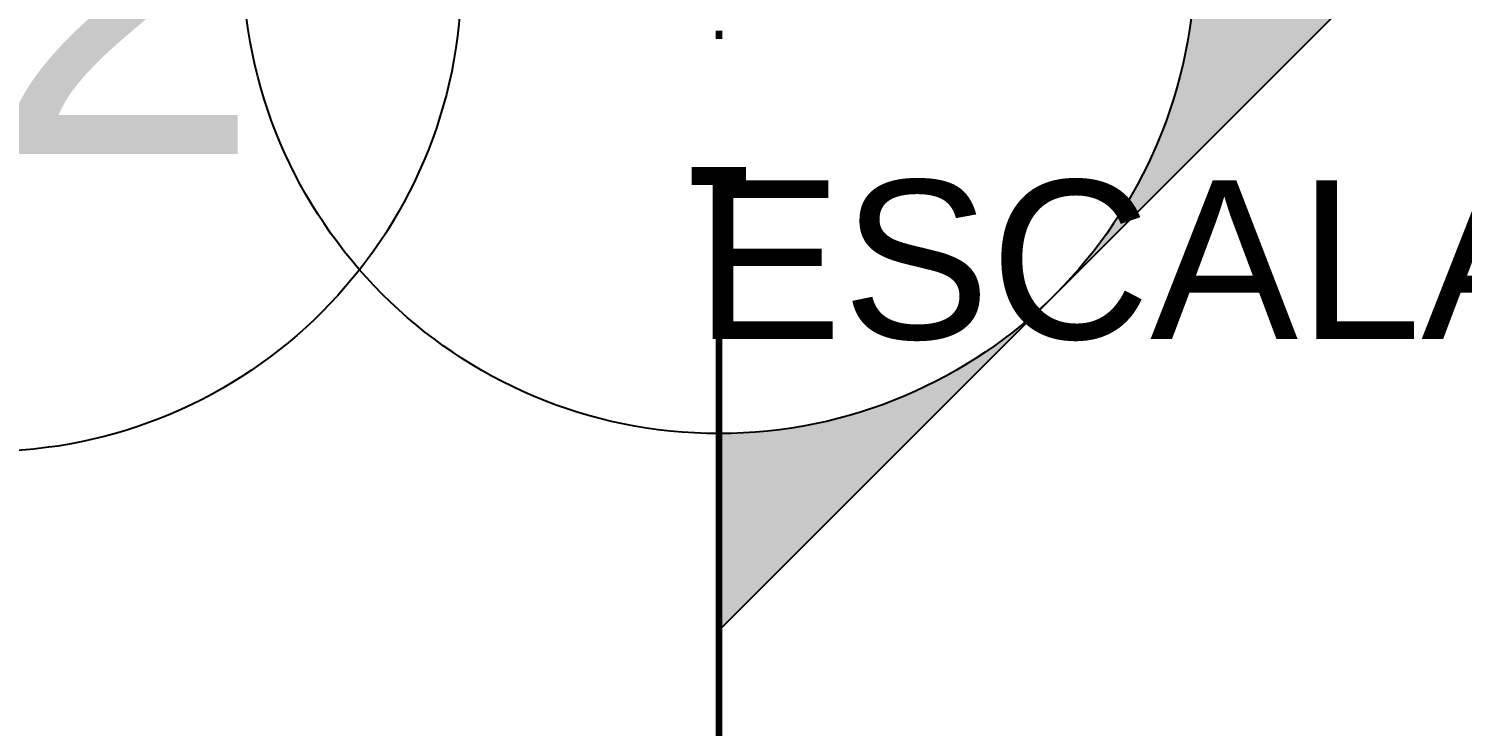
# Model space of a CAD drawing. Header units: metres. Extents: x 47723 to 48001, y 23322 to 23573.
# Drawn here: x 47822.47 to 47840.54, y 23363.96 to 23372.75 of the extents above; entities that cross this region are included whole.
import ezdxf
from ezdxf.enums import TextEntityAlignment as Align

# ---------------------------------------------------------------- set-up
doc = ezdxf.new("R2010")
doc.units = ezdxf.units.M
doc.header["$LTSCALE"] = 0.25
doc.linetypes.add('DIVIDEX2', pattern=[63.5, 25.4, -12.7, 0, -12.7, 0, -12.7])
for name, color, linetype in [('0 @ 1', 7, 'Continuous'), ('SIMB_01', 1, 'Continuous'), ('SIMB_02', 2, 'Continuous'), ('SIMB_PREENCHIMENTO', 253, 'Continuous'), ('SIMB_TXT', 1, 'Continuous')]:
    doc.layers.add(name, color=color, linetype=linetype)
doc.layers.add('SIMB_LCT', color=252, linetype='DIVIDEX2', lineweight=100)
doc.styles.add('SIMB', font='arial.ttf')

# ---------------------------------------------------------------- blocks, each defined once
blk = doc.blocks.new('*U68')
at = {"layer": 'SIMB_LCT'}
blk.add_line((6, 0), (69.061, 0), dxfattribs=at)
at = {"layer": 'SIMB_TXT', "style": 'SIMB'}
for tag, height, p in [('000', 3.5, (-2.25, 0)), ('999', 2, (2.525, 0))]:
    blk.add_attdef(tag, text='', height=height, rotation=90, dxfattribs=at).set_placement(p, align=Align.MIDDLE_CENTER)
blk = doc.blocks.new('*U666')
at = {"layer": '0 @ 1', "rotation": 269.9999999999999}
blk.add_blockref('*U68', (0.7, 13.339), dxfattribs=at)
blk = doc.blocks.new('*U69')
at = {"layer": 'SIMB_PREENCHIMENTO', "transparency": 33554587}
h = blk.add_hatch(color=256, dxfattribs=at)
h.dxf.hatch_style = 1
h.paths.add_polyline_path([(0, 8.483), (-4.152, 4.332, -0.401827), (4.152, 4.332)])
h = blk.add_hatch(color=256, dxfattribs=at)
h.dxf.hatch_style = 1
h.paths.add_polyline_path([(4.332, 4.152, -0.193399), (6, 0), (8.483, 0)])
at = {"layer": 'SIMB_01'}
for p, q in [((8.483, 0), (0, 8.483)), ((6, 0), (8.483, 0))]:
    blk.add_line(p, q, dxfattribs=at)
blk.add_circle((0, 0), 6, dxfattribs=at)
at = {"layer": 'SIMB_TXT', "style": 'SIMB'}
for tag, height, p in [('000', 3.5, (-2.25, 0)), ('999', 2, (2.525, 0))]:
    blk.add_attdef(tag, text='', height=height, rotation=90, dxfattribs=at).set_placement(p, align=Align.MIDDLE_CENTER)
blk = doc.blocks.new('*U667')
at = {"layer": '0 @ 1'}
ref = blk.add_blockref('*U69', (0.7, -4.537), dxfattribs=dict(at, rotation=269.9999999999999))
ref.add_attrib('999', '-', dxfattribs={"layer": 'SIMB_TXT', "height": 2, "style": 'SIMB'}).set_placement((0.7, -7.062), align=Align.MIDDLE_CENTER)
blk = doc.blocks.new('*U23')
at = {"layer": 'SIMB_02'}
blk.add_circle((0, 0), 6, dxfattribs=at)
at = {"layer": 'SIMB_TXT', "style": 'SIMB'}
blk.add_text('ESCALA:', height=2, dxfattribs=at).set_placement((8.936, -4.582))
blk.add_attdef('TITULO_DO_DESENHO', text='', height=4.5, dxfattribs=at).set_placement((10.022, 1), align=Align.BOTTOM_LEFT)
blk.add_attdef('NUM', text='', height=4.5, dxfattribs=at).set_placement((0, 0), align=Align.MIDDLE_CENTER)
blk.add_attdef('ESCALA', (21.304, -4.582), '', height=2, dxfattribs=at)
blk = doc.blocks.new('*U670')
at = {"layer": '0 @ 1'}
ref = blk.add_blockref('*U23', (-8.545, -4.763), dxfattribs=at)
ref.add_attrib('NUM', '02', dxfattribs={"layer": 'SIMB_TXT', "height": 4.5, "style": 'SIMB'}).set_placement((-8.545, -4.763), align=Align.MIDDLE_CENTER)
blk = doc.blocks.new('Pav_sup')
for name in ['*U667', '*U666', '*U670']:
    blk.add_blockref(name, (0, 0))
blk = doc.blocks.new('*U70')
at = {"layer": 'SIMB_LCT'}
blk.add_line((6, 0), (69.061, 0), dxfattribs=at)
at = {"layer": 'SIMB_TXT', "style": 'SIMB'}
for tag, height, p in [('000', 3.5, (-2.25, 0)), ('999', 2, (2.525, 0))]:
    blk.add_attdef(tag, text='', height=height, rotation=90, dxfattribs=at).set_placement(p, align=Align.MIDDLE_CENTER)
blk = doc.blocks.new('*U737')
at = {"layer": '0 @ 1', "rotation": 270}
blk.add_blockref('*U70', (47831.169, 23434.55), dxfattribs=at)

msp = doc.modelspace()

# ---------------------------------------------------------------- block references
for name, p in [('*U737', (0, 0)), ('Pav_sup', (47830.469, 23378.182))]:
    msp.add_blockref(name, p)

doc.saveas('drawing.dxf')
